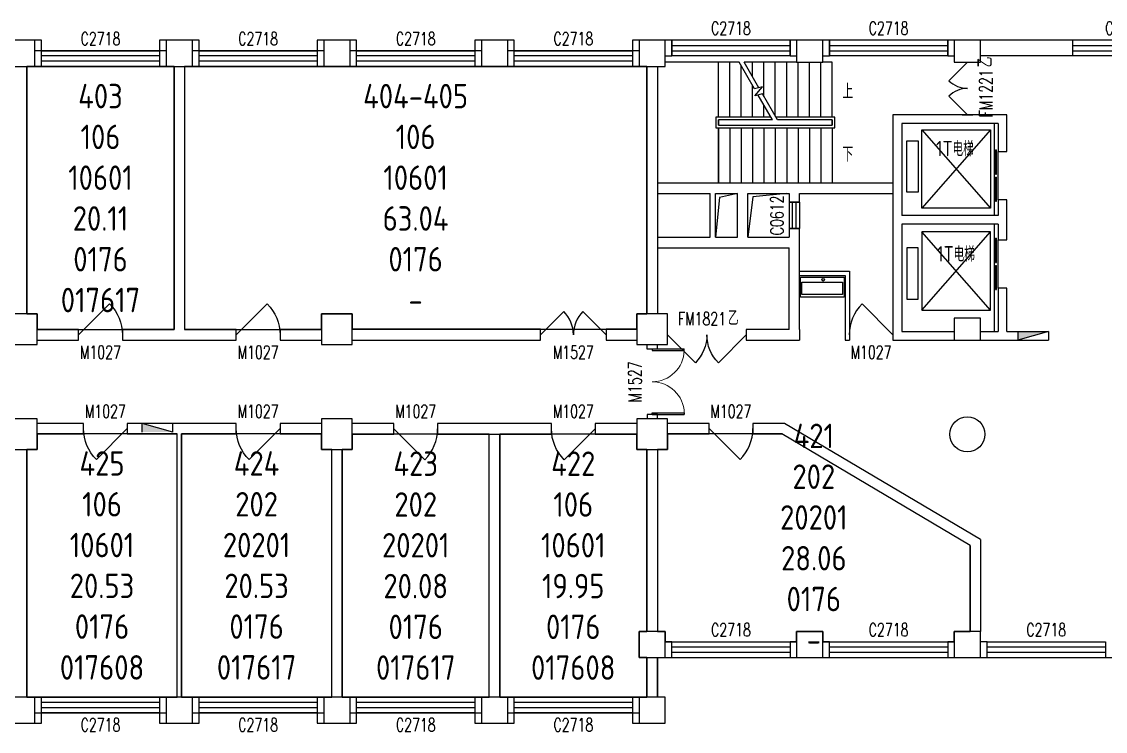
# Model space of a CAD drawing. Extents: x 9002 to 103626, y 147230 to 163438.
# Drawn here: x 31326 to 56076, y 147230 to 163438 of the extents above; entities that cross this region are included whole.
import ezdxf

# ---------------------------------------------------------------- set-up
doc = ezdxf.new("R2010")
doc.units = 0
doc.header["$LTSCALE"] = 1000
doc.header["$MEASUREMENT"] = 0
for name, color, linetype in [('body', 30, 'Continuous'), ('GROS', 6, 'Continuous'), ('RM$', 5, 'Continuous'), ('RM$TXT', 5, 'Continuous')]:
    doc.layers.add(name, color=color, linetype=linetype)
doc.styles.add('_TCH_DIM', font='SIMPLEX', dxfattribs={"bigfont": 'GBCBIG'})
doc.styles.add('_TCH_WINDOW', font='SIMPLEX', dxfattribs={"bigfont": 'GBCBIG'})
doc.styles.get("Standard").update_dxf_attribs({"font": 'gbenor.shx', "bigfont": 'gbcbig.shx'})

# ---------------------------------------------------------------- blocks, each defined once
blk = doc.blocks.new('_YZHK')
blk.add_circle((0, 0), 0.5)
blk = doc.blocks.new('_FZHK')
blk.add_lwpolyline([(-0.5, -0.5), (0.5, -0.5), (0.5, 0.5), (-0.5, 0.5)], close=True)
blk = doc.blocks.new('$DorLib2D$00000114')
at = {"color": 0}
blk.add_line((0.5, 0), (-0.207, 0.707), dxfattribs=at)
blk.add_arc((0.5, 0), 1, 135, 180, dxfattribs=at)
blk = doc.blocks.new('$WINLIB2D$00000001')
at = {"color": 0}
for points in [[(-0.5, 0.5), (-0.5, -0.5)], [(-0.5, 0.5), (0.5, 0.5)], [(0.5, -0.5), (0.5, 0.5)], [(0.5, 0.1667), (-0.5, 0.1667)], [(0.5, -0.1667), (-0.5, -0.1667)], [(-0.5, -0.5), (0.5, -0.5)]]:
    blk.add_lwpolyline(points, dxfattribs=at)
blk = doc.blocks.new('$DorLib2D$00000116')
at = {"color": 0}
for p, q in [((-0.5, 0), (-0.146, 0.354)), ((0.5, 0), (0.146, 0.354))]:
    blk.add_line(p, q, dxfattribs=at)
for centre, start, end in [((-0.5, 0), 0, 45), ((0.5, 0), 135, 180)]:
    blk.add_arc(centre, 0.5, start, end, dxfattribs=at)
blk = doc.blocks.new('$DorLib2D$00000127')
at = {"color": 0, "linetype": 'Continuous'}
for p, q in [((-0.033, 0.795, -93.75), (-0.533, 0.795, -93.75)), ((-0.533, 0.795, -93.75), (-0.533, 0.69, -93.75)), ((-0.033, 0.69, -93.75), (-0.533, 0.69, -93.75)), ((-0.033, 0.795, -93.75), (-0.033, 0.69, -93.75)), ((0.033, 0.795, -93.75), (0.033, 0.69, -93.75)), ((0.533, 0.795, -93.75), (0.033, 0.795, -93.75)), ((0.533, 0.69, -93.75), (0.033, 0.69, -93.75)), ((0.533, 0.795, -93.75), (0.533, 0.69, -93.75)), ((0.5, 0.5, -93.75), (-0.5, 0.5, -93.75))]:
    blk.add_line(p, q, dxfattribs=at)
blk = doc.blocks.new('$DorLib2D$00000002')
for p, q in [((-0.5, 0), (-0.5, 0.4875)), ((-0.475, 0.4875), (-0.5, 0.4875)), ((-0.475, 0), (-0.475, 0.4875)), ((0.475, 0), (0.475, 0.4875)), ((0.475, 0.4875), (0.5, 0.4875)), ((0.5, 0), (0.5, 0.4875)), ((-0.5, 0), (-0.475, 0)), ((0.5, 0), (0.475, 0))]:
    blk.add_line(p, q)
at = {"lineweight": 13}
for centre, start, end in [((-0.4875, 0), 0, 88.53072), ((0.4875, 0), 91.46928, 180)]:
    blk.add_arc(centre, 0.4875, start, end, dxfattribs=at)

msp = doc.modelspace()

# ---------------------------------------------------------------- hatches: boundary and pattern name
at = {"layer": 'body'}
for points in [[(54776, 156364), (54076, 156364), (54076, 156164)], [(34776, 154064), (34076, 154064), (34076, 154264)]]:
    msp.add_hatch(color=30, dxfattribs=at).paths.add_polyline_path(points)

# ---------------------------------------------------------------- linework, layer by layer
at = {"layer": 'body', "color": 30}
for p, q in [((31776, 163014), (31626, 163014)), ((31776, 162774), (31776, 163014)), ((34626, 163014), (34476, 163014)), ((34476, 163014), (34476, 162774)), ((35376, 163014), (35226, 163014)), ((35376, 162774), (35376, 163014)), ((38226, 163014), (38076, 163014)), ((38076, 163014), (38076, 162774)), ((38976, 163014), (38826, 163014)), ((38976, 162774), (38976, 163014)), ((41826, 163014), (41676, 163014)), ((41676, 163014), (41676, 162774)), ((42576, 163014), (42426, 163014)), ((42576, 162774), (42576, 163014)), ((45426, 163014), (45276, 163014)), ((45276, 163014), (45276, 162774)), ((46176, 163014), (46026, 163014)), ((46176, 162654), (46176, 163014)), ((49026, 163014), (48876, 163014)), ((48876, 163014), (48876, 162654)), ((49776, 163014), (49626, 163014)), ((49776, 162654), (49776, 163014)), ((52626, 163014), (52476, 163014)), ((52476, 163014), (52476, 162654)), ((57711, 163014), (53226, 163014)), ((31776, 162774), (31626, 162774)), ((31776, 162414), (31776, 162774)), ((34626, 162774), (34476, 162774)), ((34476, 162774), (34476, 162414)), ((35376, 162774), (35226, 162774)), ((35376, 162414), (35376, 162774)), ((38226, 162774), (38076, 162774)), ((38076, 162774), (38076, 162414)), ((38976, 162774), (38826, 162774)), ((38976, 162414), (38976, 162774)), ((41676, 162774), (41676, 162414)), ((42576, 162414), (42576, 162774)), ((45426, 162774), (45276, 162774)), ((45276, 162774), (45276, 162414)), ((46026, 162654), (46176, 162654)), ((48876, 162654), (49026, 162654)), ((49626, 162654), (49776, 162654)), ((52476, 162654), (52626, 162654)), ((57726, 162654), (53226, 162654)), ((31446, 156764), (31446, 162414)), ((31626, 162414), (31776, 162414)), ((34476, 162414), (34626, 162414)), ((34806, 162414), (34806, 156404)), ((35046, 162414), (35046, 156404)), ((35226, 162414), (35376, 162414)), ((38076, 162414), (38226, 162414)), ((38826, 162414), (38976, 162414)), ((41676, 162414), (41826, 162414)), ((42426, 162414), (42576, 162414)), ((45276, 162414), (45426, 162414)), ((45601, 162414), (45601, 159754)), ((45851, 162414), (45851, 159754)), ((45851, 162414), (45851, 159754)), ((47238, 162514), (46026, 162514)), ((47709, 162514), (47238, 162514)), ((47238, 161254), (47238, 162514)), ((47238, 161254), (47238, 162514)), ((47498, 161254), (47498, 162514)), ((48063, 161901), (47709, 162514)), ((47758, 161254), (47758, 162430)), ((49026, 162514), (47825, 162514)), ((48163, 161928), (47825, 162514)), ((48018, 162179), (48018, 162514)), ((48278, 161729), (48278, 162514)), ((48538, 161279), (48538, 162514)), ((48798, 161254), (48798, 162514)), ((49058, 161254), (49058, 162514)), ((49318, 161254), (49318, 162514)), ((49578, 161254), (49578, 162514)), ((49838, 162514), (49626, 162514)), ((49838, 161254), (49838, 162514)), ((48018, 161254), (48018, 161979)), ((48244, 161950), (48063, 161901)), ((48071, 161744), (48244, 161950)), ((48243, 161790), (48071, 161744)), ((48471, 161194), (48143, 161763)), ((48587, 161194), (48243, 161790)), ((48278, 161254), (48278, 161529)), ((48437, 161254), (47178, 161254)), ((47178, 161254), (47178, 161014)), ((48471, 161194), (47238, 161194)), ((48471, 161194), (47238, 161194)), ((47238, 161194), (47238, 161074)), ((47238, 161074), (47238, 161194)), ((49898, 161254), (48552, 161254)), ((49838, 161194), (48587, 161194)), ((49838, 161194), (48587, 161194)), ((49838, 161074), (49838, 161194)), ((49838, 161194), (49838, 161074)), ((49898, 161014), (49898, 161254)), ((53826, 161313), (51226, 161313)), ((51226, 161313), (51226, 159754)), ((53046, 161314), (52806, 161314)), ((52806, 161314), (52806, 161313)), ((52806, 161313), (53046, 161313)), ((53046, 161313), (53046, 161314)), ((53826, 160472), (53826, 161313)), ((47178, 161014), (49898, 161014)), ((47238, 161074), (49838, 161074)), ((47238, 161074), (49838, 161074)), ((47238, 161014), (47238, 159754)), ((47238, 159754), (47238, 161014)), ((47498, 161014), (47498, 159754)), ((47758, 161014), (47758, 159754)), ((48018, 161014), (48018, 159754)), ((48278, 161014), (48278, 159754)), ((48538, 161014), (48538, 159754)), ((48798, 161014), (48798, 159754)), ((49058, 161014), (49058, 159754)), ((49318, 161014), (49318, 159754)), ((49578, 161014), (49578, 159754)), ((49838, 161014), (49838, 159754)), ((53626, 161113), (51426, 161113)), ((51426, 161113), (51426, 159754)), ((53454, 160964), (51886, 159178)), ((51886, 160964), (53454, 159178)), ((53534, 161113), (53534, 159014)), ((53626, 161113), (53626, 160472)), ((53626, 160472), (53826, 160472)), ((45601, 159754), (45601, 156764)), ((45851, 159754), (47051, 159754)), ((45851, 159754), (47238, 159754)), ((45851, 159754), (45851, 156764)), ((47051, 159754), (47671, 159754)), ((47238, 159754), (49838, 159754)), ((47671, 159754), (48851, 159754)), ((48851, 159754), (51226, 159754)), ((51226, 159754), (51226, 158814)), ((51426, 159754), (51426, 159014)), ((45851, 159514), (47051, 159514)), ((47051, 158514), (47051, 159514)), ((47171, 158514), (47171, 159514)), ((47171, 159514), (47671, 159514)), ((47671, 158514), (47671, 159514)), ((47911, 159514), (48851, 159514)), ((47911, 158514), (47911, 159514)), ((48851, 159514), (48851, 159315)), ((49091, 159514), (51226, 159514)), ((49091, 159315), (49091, 159514)), ((48851, 159315), (49091, 159315)), ((53826, 159372), (53626, 159372)), ((53626, 159372), (53626, 159014)), ((53826, 158814), (53826, 159372)), ((53626, 159014), (51426, 159014)), ((49091, 158715), (48851, 158715)), ((48851, 158715), (48851, 158514)), ((49091, 158514), (49091, 158715)), ((51226, 158814), (51226, 156164)), ((51426, 158814), (51426, 156364)), ((53626, 158814), (51426, 158814)), ((53534, 158814), (53534, 156364)), ((53626, 158814), (53626, 158454)), ((53826, 158454), (53826, 158814)), ((45851, 158514), (47051, 158514)), ((45851, 158514), (45851, 158274)), ((47171, 158514), (47671, 158514)), ((47911, 158514), (48851, 158514)), ((49091, 156404), (49091, 158514)), ((53454, 156848), (51886, 158635)), ((51886, 156848), (53454, 158635)), ((53626, 158454), (53826, 158454)), ((45851, 158274), (47051, 158274)), ((47051, 158274), (47671, 158274)), ((47671, 158274), (48851, 158274)), ((48851, 156404), (48851, 158274)), ((49091, 157739), (50230, 157739)), ((50230, 157739), (50230, 156164)), ((49091, 157639), (50130, 157639)), ((50130, 157639), (50130, 156164)), ((53826, 157354), (53626, 157354)), ((53626, 157354), (53626, 156364)), ((53826, 156364), (53826, 157354)), ((32626, 156404), (31676, 156404)), ((32626, 156164), (32626, 156404)), ((34806, 156404), (33626, 156404)), ((33626, 156404), (33626, 156164)), ((36226, 156404), (35046, 156404)), ((36226, 156164), (36226, 156404)), ((38176, 156404), (37226, 156404)), ((37226, 156404), (37226, 156164)), ((43176, 156414), (38876, 156414)), ((43176, 156164), (43176, 156414)), ((45376, 156414), (44676, 156414)), ((44676, 156414), (44676, 156164)), ((48851, 156404), (47876, 156404)), ((47876, 156404), (47876, 156164)), ((49091, 156404), (49091, 156164)), ((49091, 156404), (49091, 156404)), ((49091, 156404), (49091, 156164)), ((51426, 156364), (52626, 156364)), ((53226, 156364), (53626, 156364)), ((53826, 156364), (54776, 156364)), ((54076, 156364), (54076, 156164)), ((54776, 156364), (54076, 156164)), ((54776, 156364), (54776, 156164)), ((54776, 156364), (54776, 156164)), ((31676, 156164), (32626, 156164)), ((33626, 156164), (34926, 156164)), ((34926, 156164), (36226, 156164)), ((37226, 156164), (38176, 156164)), ((38876, 156164), (43176, 156164)), ((44676, 156164), (45376, 156164)), ((45606, 156064), (45606, 155964)), ((45606, 155964), (45846, 155964)), ((45846, 155964), (45846, 156064)), ((47876, 156164), (48851, 156164)), ((48851, 156164), (49091, 156164)), ((50130, 156164), (50230, 156164)), ((51226, 156164), (52626, 156164)), ((53226, 156164), (53626, 156164)), ((53626, 156164), (54776, 156164)), ((45848, 154464), (45608, 154464)), ((45608, 154464), (45608, 154364)), ((45848, 154364), (45848, 154464)), ((32738, 154264), (31676, 154264)), ((32738, 154024), (32738, 154264)), ((34926, 154264), (33738, 154264)), ((33738, 154264), (33738, 154024)), ((34076, 154064), (34076, 154264)), ((34776, 154064), (34076, 154264)), ((34776, 154064), (34776, 154264)), ((36226, 154264), (34926, 154264)), ((36226, 154024), (36226, 154264)), ((38176, 154264), (37226, 154264)), ((37226, 154264), (37226, 154024)), ((39826, 154264), (38876, 154264)), ((39826, 154014), (39826, 154264)), ((42126, 154264), (40826, 154264)), ((40826, 154264), (40826, 154014)), ((43426, 154264), (42126, 154264)), ((43426, 154014), (43426, 154264)), ((45376, 154264), (44426, 154264)), ((44426, 154264), (44426, 154014)), ((47026, 154264), (46076, 154264)), ((47026, 154024), (47026, 154264)), ((48751, 154264), (48026, 154264)), ((48026, 154264), (48026, 154024)), ((53226, 151614), (48751, 154264)), ((31676, 154024), (32738, 154024)), ((33738, 154024), (34876, 154024)), ((34876, 148014), (34876, 154024)), ((34976, 154024), (36226, 154024)), ((34976, 148014), (34976, 154024)), ((37226, 154024), (38176, 154024)), ((38876, 154014), (39826, 154014)), ((40826, 154014), (42126, 154014)), ((42006, 148014), (42006, 154014)), ((42126, 154014), (43426, 154014)), ((42246, 148014), (42246, 154014)), ((44426, 154014), (45376, 154014)), ((46076, 154024), (47026, 154024)), ((48026, 154024), (48685, 154024)), ((52986, 151477), (48685, 154024)), ((31446, 148014), (31446, 153664)), ((38406, 148014), (38406, 153664)), ((38646, 148014), (38646, 153664)), ((45601, 153664), (45601, 149514)), ((45851, 153664), (45851, 149514)), ((52986, 151477), (52986, 149514)), ((53226, 151614), (53226, 149514)), ((46176, 149274), (46026, 149274)), ((46176, 148914), (46176, 149274)), ((49026, 149274), (48876, 149274)), ((48876, 149274), (48876, 148914)), ((49776, 149274), (49626, 149274)), ((49776, 148914), (49776, 149274)), ((52626, 149274), (52476, 149274)), ((52476, 149274), (52476, 148914)), ((53376, 149274), (53226, 149274)), ((53376, 148914), (53376, 149274)), ((45601, 148914), (45601, 148014)), ((45851, 148914), (45851, 148014)), ((46026, 148914), (46176, 148914)), ((48876, 148914), (49026, 148914)), ((49626, 148914), (49776, 148914)), ((52476, 148914), (52626, 148914)), ((53226, 148914), (53376, 148914)), ((31776, 148014), (31626, 148014)), ((31776, 147654), (31776, 148014)), ((34626, 148014), (34476, 148014)), ((34476, 148014), (34476, 147654)), ((35376, 148014), (35226, 148014)), ((35376, 147654), (35376, 148014)), ((38226, 148014), (38076, 148014)), ((38076, 148014), (38076, 147654)), ((38976, 148014), (38826, 148014)), ((38976, 147654), (38976, 148014)), ((41826, 148014), (41676, 148014)), ((41676, 148014), (41676, 147654)), ((42576, 148014), (42426, 148014)), ((42576, 147654), (42576, 148014)), ((45426, 148014), (45276, 148014)), ((45276, 148014), (45276, 147654)), ((31626, 147654), (31776, 147654)), ((31776, 147414), (31776, 147654)), ((34476, 147654), (34626, 147654)), ((34476, 147654), (34476, 147414)), ((35226, 147654), (35376, 147654)), ((35376, 147414), (35376, 147654)), ((38076, 147654), (38226, 147654)), ((38076, 147654), (38076, 147414)), ((38826, 147654), (38976, 147654)), ((38976, 147414), (38976, 147654)), ((41676, 147654), (41826, 147654)), ((41676, 147654), (41676, 147414)), ((42426, 147654), (42576, 147654)), ((42576, 147414), (42576, 147654)), ((45276, 147654), (45426, 147654)), ((45276, 147654), (45276, 147414)), ((31626, 147414), (31776, 147414)), ((34476, 147414), (34626, 147414)), ((35226, 147414), (35376, 147414)), ((38076, 147414), (38226, 147414)), ((38826, 147414), (38976, 147414)), ((41676, 147414), (41826, 147414)), ((42426, 147414), (42576, 147414)), ((45276, 147414), (45426, 147414))]:
    msp.add_line(p, q, dxfattribs=at)
for points in [[(49968, 160414, 0, 0, 0), (46544, 160414, 0, 0, 0), (46544, 161854, 0, 0, 0), (47718, 161854, 80, 0, 0), (48018, 161854, 0, 0, 0)], [(49968, 161854, 0, 0, 0), (48578, 161854, 80, 0, 0), (48278, 161854, 0, 0, 0)]]:
    msp.add_lwpolyline(points, format="xyseb", dxfattribs=at)
for points in [[(51886, 160964), (53454, 160964), (53454, 159178), (51886, 159178)], [(51543, 160713), (51800, 160713), (51800, 159541), (51543, 159541)], [(51886, 156848), (53454, 156848), (53454, 158635), (51886, 158635)], [(51543, 157099), (51800, 157099), (51800, 158271), (51543, 158271)], [(50112, 157149), (49112, 157149), (49112, 157599), (50112, 157599)], [(49143, 157206), (49143, 157485), (50071, 157485), (50071, 157206)]]:
    msp.add_lwpolyline(points, close=True, dxfattribs=at)
for points in [[(47671, 159514), (47264, 159422), (47171, 158514)], [(48796, 159514), (48022, 159434), (47911, 158514)]]:
    msp.add_lwpolyline(points, dxfattribs=at)
msp.add_circle((49631, 157544), 29.5, dxfattribs=at)
at = {"layer": 'GROS'}
for points in [[(67626, 163014), (45426, 163014), (45426, 162774), (42426, 162774), (42426, 163014), (41826, 163014), (41826, 162774), (38826, 162774), (38826, 163014), (38226, 163014), (38226, 162774), (35226, 162774), (35226, 163014), (34626, 163014), (34626, 162774), (31626, 162774), (31626, 163014), (31026, 163014)], [(31026, 147414), (31626, 147414), (31626, 147654), (34626, 147654), (34626, 147414), (35226, 147414), (35226, 147654), (38226, 147654), (38226, 147414), (38826, 147414), (38826, 147654), (41826, 147654), (41826, 147414), (42426, 147414), (42426, 147654), (45426, 147654), (45426, 147414), (46026, 147414), (46026, 148014), (45851, 148014), (45851, 148914), (67201, 148914)]]:
    msp.add_lwpolyline(points, dxfattribs=at)
at = {"layer": 'RM$', "ltscale": 20}
for points in [[(31446, 162414), (31446, 156764), (31676, 156764), (31676, 156404), (34806, 156404), (34806, 162414), (31446, 162414)], [(31446, 148014), (34806, 148014), (34876, 148014), (34876, 154024), (31676, 154024), (31676, 153664), (31446, 153664), (31446, 148014)], [(38876, 154014), (38876, 153664), (38646, 153664), (38646, 148014), (42006, 148014), (42006, 154014), (38876, 154014)], [(42246, 154014), (42246, 148014), (45601, 148014), (45601, 148914), (45426, 148914), (45426, 149514), (45601, 149514), (45601, 153664), (45376, 153664), (45376, 154014), (42246, 154014)]]:
    msp.add_lwpolyline(points, dxfattribs=at)
at = {"layer": 'RM$'}
msp.add_lwpolyline([(35046, 162414), (35046, 156404), (38176, 156404), (38176, 156764), (38876, 156764), (38876, 156414), (45376, 156414), (45376, 156764), (45601, 156764), (45601, 162414)], close=True, dxfattribs=at)
at = {"layer": 'RM$', "ltscale": 20}
for points in [[(34976, 154024), (34976, 148014), (38406, 148014), (38406, 153664), (38176, 153664), (38176, 154024)], [(46076, 154024), (46076, 153664), (45851, 153664), (45851, 149514), (46026, 149514), (46026, 149274), (49026, 149274), (49026, 149514), (49626, 149514), (49626, 149274), (52626, 149274), (52626, 149514), (52986, 149514), (52986, 151477), (48685, 154024)]]:
    msp.add_lwpolyline(points, close=True, dxfattribs=at)

# ---------------------------------------------------------------- block references
at = {"layer": 'body', "color": 30}
ref = msp.add_blockref('$WINLIB2D$00000001', (47526, 162834), dxfattribs=dict(at, xscale=2700, yscale=360, zscale=360, rotation=180))
ref.add_attrib('A', 'C2718', (47071, 163140), dxfattribs={"color": 30, "height": 297.5, "style": '_TCH_WINDOW', "width": 0.705882})
ref = msp.add_blockref('$WINLIB2D$00000001', (51126, 162834), dxfattribs=dict(at, xscale=2700, yscale=360, zscale=360, rotation=180))
ref.add_attrib('A', 'C2718', (50671, 163140), dxfattribs={"color": 30, "height": 297.5, "style": '_TCH_WINDOW', "width": 0.705882})
ref = msp.add_blockref('$WINLIB2D$00000001', (56526, 162834), dxfattribs=dict(at, xscale=2400, yscale=360, zscale=360, rotation=180))
ref.add_attrib('A', 'C2418', (56071, 163140), dxfattribs={"color": 30, "height": 297.5, "style": '_TCH_WINDOW', "width": 0.705882})
ref = msp.add_blockref('$WINLIB2D$00000001', (33126, 162594), dxfattribs=dict(at, xscale=-2700, yscale=360, zscale=360, rotation=180))
ref.add_attrib('A', 'C2718', (32671, 162900), dxfattribs={"color": 30, "height": 297.5, "style": '_TCH_WINDOW', "width": 0.705882})
ref = msp.add_blockref('$WINLIB2D$00000001', (36726, 162594), dxfattribs=dict(at, xscale=-2700, yscale=360, zscale=360, rotation=180))
ref.add_attrib('A', 'C2718', (36271, 162900), dxfattribs={"color": 30, "height": 297.5, "style": '_TCH_WINDOW', "width": 0.705882})
ref = msp.add_blockref('$WINLIB2D$00000001', (40326, 162594), dxfattribs=dict(at, xscale=-2700, yscale=360, zscale=360, rotation=180))
ref.add_attrib('A', 'C2718', (39871, 162900), dxfattribs={"color": 30, "height": 297.5, "style": '_TCH_WINDOW', "width": 0.705882})
ref = msp.add_blockref('$WINLIB2D$00000001', (43926, 162594), dxfattribs=dict(at, xscale=-2700, yscale=360, zscale=360, rotation=180))
ref.add_attrib('A', 'C2718', (43471, 162900), dxfattribs={"color": 30, "height": 297.5, "style": '_TCH_WINDOW', "width": 0.705882})
for name, p, xscale, yscale, zscale in [('_FZHK', (31326, 162714), 600, 600, 600), ('_FZHK', (34926, 162714), 600, 600, 600), ('_FZHK', (38526, 162714), 600, 600, 600), ('_FZHK', (42126, 162714), 600, 600, 600), ('_FZHK', (45726, 162714), 600, 600, 600), ('_FZHK', (49326, 162764), 600, 500, 500), ('_FZHK', (52926, 162764), 600, 500, 500), ('_FZHK', (31326, 156414), 700, 700, 700), ('_FZHK', (38526, 156414), 700, 700, 700), ('_FZHK', (45726, 156414), 700, 700, 700), ('_FZHK', (52926, 156414), 600, 500, 500), ('$DorLib2D$00000116', (46976, 156284), 1800, -1800, 240), ('_FZHK', (31326, 154014), 700, 700, 700), ('_FZHK', (38526, 154014), 700, 700, 700), ('_FZHK', (45726, 154014), 700, 700, 700), ('_YZHK', (52926, 154014), 800, 800, 800), ('_FZHK', (45726, 149214), 600, 600, 600), ('_FZHK', (49326, 149214), 600, 600, 600), ('_FZHK', (52926, 149214), 600, 600, 600), ('_FZHK', (31326, 147714), 600, 600, 600), ('_FZHK', (34926, 147714), 600, 600, 600), ('_FZHK', (38526, 147714), 600, 600, 600), ('_FZHK', (42126, 147714), 600, 600, 600), ('_FZHK', (45726, 147714), 600, 600, 600)]:
    msp.add_blockref(name, p, dxfattribs=dict(at, xscale=xscale, yscale=yscale, zscale=zscale))
at = {"layer": 'body', "color": 30, "rotation": 90}
for name, p, xscale, yscale, zscale in [('$DorLib2D$00000116', (52926, 161914), 1200, 1200, 240), ('$DorLib2D$00000127', (53726, 159922), -1100, 200, 200), ('$DorLib2D$00000127', (53726, 157904), -1100, 200, 200)]:
    msp.add_blockref(name, p, dxfattribs=dict(at, xscale=xscale, yscale=yscale, zscale=zscale))
at = {"layer": 'body', "color": 30}
ref = msp.add_blockref('$WINLIB2D$00000001', (48971, 159015), dxfattribs=dict(at, xscale=-600, yscale=-240, zscale=240, rotation=90))
ref.add_attrib('A', 'C0612', (48724, 158560), dxfattribs={"color": 30, "height": 297.5, "rotation": 90, "style": '_TCH_WINDOW', "width": 0.705882})
ref = msp.add_blockref('$DorLib2D$00000114', (33126, 156284), dxfattribs=dict(at, xscale=-1000, yscale=1000, zscale=240))
ref.add_attrib('A', 'M1027', (32656, 155740), dxfattribs={"color": 30, "height": 297.5, "style": '_TCH_WINDOW', "width": 0.705882})
ref = msp.add_blockref('$DorLib2D$00000114', (36726, 156284), dxfattribs=dict(at, xscale=-1000, yscale=1000, zscale=240))
ref.add_attrib('A', 'M1027', (36256, 155740), dxfattribs={"color": 30, "height": 297.5, "style": '_TCH_WINDOW', "width": 0.705882})
ref = msp.add_blockref('$DorLib2D$00000114', (50726, 156284), dxfattribs=dict(at, xscale=1000, yscale=1000, zscale=100))
ref.add_attrib('A', 'M1027', (50256, 155740), dxfattribs={"color": 30, "height": 297.5, "style": '_TCH_WINDOW', "width": 0.705882})
ref = msp.add_blockref('$DorLib2D$00000116', (43926, 156289), dxfattribs=dict(at, xscale=1500, yscale=1500, zscale=250))
ref.add_attrib('A', 'M1527', (43456, 155740), dxfattribs={"color": 30, "height": 297.5, "style": '_TCH_WINDOW', "width": 0.705882})
ref = msp.add_blockref('$DorLib2D$00000002', (45727, 155214), dxfattribs=dict(at, xscale=1500, yscale=-1500, zscale=240, rotation=90.07614298088752))
ref.add_attrib('A', 'M1527', (45482, 154744), dxfattribs={"color": 30, "height": 297.5, "rotation": 90.0761, "style": '_TCH_WINDOW', "width": 0.705882})
ref = msp.add_blockref('$DorLib2D$00000114', (33238, 154144), dxfattribs=dict(at, xscale=-1000, yscale=1000, zscale=240, rotation=180))
ref.add_attrib('A', 'M1027', (32768, 154390), dxfattribs={"color": 30, "height": 297.5, "style": '_TCH_WINDOW', "width": 0.705882})
ref = msp.add_blockref('$DorLib2D$00000114', (36726, 154144), dxfattribs=dict(at, xscale=-1000, yscale=1000, zscale=240, rotation=180))
ref.add_attrib('A', 'M1027', (36256, 154390), dxfattribs={"color": 30, "height": 297.5, "style": '_TCH_WINDOW', "width": 0.705882})
ref = msp.add_blockref('$DorLib2D$00000114', (40326, 154139), dxfattribs=dict(at, xscale=1000, yscale=1000, zscale=250, rotation=180))
ref.add_attrib('A', 'M1027', (39856, 154390), dxfattribs={"color": 30, "height": 297.5, "style": '_TCH_WINDOW', "width": 0.705882})
ref = msp.add_blockref('$DorLib2D$00000114', (43926, 154139), dxfattribs=dict(at, xscale=-1000, yscale=1000, zscale=250, rotation=180))
ref.add_attrib('A', 'M1027', (43456, 154390), dxfattribs={"color": 30, "height": 297.5, "style": '_TCH_WINDOW', "width": 0.705882})
ref = msp.add_blockref('$DorLib2D$00000114', (47526, 154144), dxfattribs=dict(at, xscale=-1000, yscale=-1000, zscale=240))
ref.add_attrib('A', 'M1027', (47056, 154390), dxfattribs={"color": 30, "height": 297.5, "style": '_TCH_WINDOW', "width": 0.705882})
ref = msp.add_blockref('$WINLIB2D$00000001', (47526, 149094), dxfattribs=dict(at, xscale=2700, yscale=-360, zscale=360))
ref.add_attrib('A', 'C2718', (47071, 149400), dxfattribs={"color": 30, "height": 297.5, "style": '_TCH_WINDOW', "width": 0.705882})
ref = msp.add_blockref('$WINLIB2D$00000001', (51126, 149094), dxfattribs=dict(at, xscale=2700, yscale=-360, zscale=360))
ref.add_attrib('A', 'C2718', (50671, 149400), dxfattribs={"color": 30, "height": 297.5, "style": '_TCH_WINDOW', "width": 0.705882})
ref = msp.add_blockref('$WINLIB2D$00000001', (54726, 149094), dxfattribs=dict(at, xscale=2700, yscale=-360, zscale=360))
ref.add_attrib('A', 'C2718', (54271, 149400), dxfattribs={"color": 30, "height": 297.5, "style": '_TCH_WINDOW', "width": 0.705882})
ref = msp.add_blockref('$WINLIB2D$00000001', (33126, 147834), dxfattribs=dict(at, xscale=-2700, yscale=360, zscale=360))
ref.add_attrib('A', 'C2718', (32671, 147230), dxfattribs={"color": 30, "height": 297.5, "style": '_TCH_WINDOW', "width": 0.705882})
ref = msp.add_blockref('$WINLIB2D$00000001', (36726, 147834), dxfattribs=dict(at, xscale=-2700, yscale=360, zscale=360))
ref.add_attrib('A', 'C2718', (36271, 147230), dxfattribs={"color": 30, "height": 297.5, "style": '_TCH_WINDOW', "width": 0.705882})
ref = msp.add_blockref('$WINLIB2D$00000001', (40326, 147834), dxfattribs=dict(at, xscale=-2700, yscale=360, zscale=360))
ref.add_attrib('A', 'C2718', (39871, 147230), dxfattribs={"color": 30, "height": 297.5, "style": '_TCH_WINDOW', "width": 0.705882})
ref = msp.add_blockref('$WINLIB2D$00000001', (43926, 147834), dxfattribs=dict(at, xscale=-2700, yscale=360, zscale=360))
ref.add_attrib('A', 'C2718', (43471, 147230), dxfattribs={"color": 30, "height": 297.5, "style": '_TCH_WINDOW', "width": 0.705882})

# ---------------------------------------------------------------- texts
at = {"layer": 'body', "color": 30, "style": '_TCH_WINDOW'}
msp.add_text('乙', height=338, rotation=90, dxfattribs=at).set_placement((53496, 162395))
at = {"layer": 'body', "color": 30, "style": '_TCH_WINDOW', "width": 0.705882}
msp.add_text('FM1221', height=297.5, rotation=90, dxfattribs=at).set_placement((53496, 161255))
at = {"layer": 'body', "color": 7, "style": '_TCH_DIM'}
for s, p in [('上', (50073, 161679)), ('下', (50073, 160239))]:
    msp.add_text(s, height=338, dxfattribs=at).set_placement(p)
at = {"layer": 'body', "color": 30}
for s, height, p in [('1T', 350, (52206, 160365)), ('电梯', 337.6, (52585, 160365)), ('1T', 350, (52231, 157960)), ('电梯', 337.6, (52611, 157960))]:
    msp.add_text(s, height=height, dxfattribs=at).set_placement(p)
at = {"layer": 'body', "color": 30, "style": '_TCH_WINDOW', "width": 0.705882}
msp.add_text('FM1821', height=297.5, dxfattribs=at).set_placement((46316, 156504))
at = {"layer": 'body', "color": 30, "style": '_TCH_WINDOW'}
msp.add_text('乙', height=338, dxfattribs=at).set_placement((47456, 156504))
at = {"layer": 'RM$TXT', "char_height": 558.8, "attachment_point": 8}
for s, insert in [('403^M^J106^M^J10601^M^J20.11^M^J0176^M^J017617^M^J', (33126, 156801)), ('404-405^M^J106^M^J10601^M^J63.04^M^J0176^M^J-^M^J', (40323, 156801)), ('421^M^J202^M^J20201^M^J28.06^M^J0176^M^J-^M^J', (49418, 149041)), ('425^M^J106^M^J10601^M^J20.53^M^J0176^M^J017608^M^J', (33161, 148411)), ('424^M^J202^M^J20201^M^J20.53^M^J0176^M^J017617^M^J', (36691, 148411)), ('423^M^J202^M^J20201^M^J20.08^M^J0176^M^J017617^M^J', (40326, 148406)), ('422^M^J106^M^J10601^M^J19.95^M^J0176^M^J017608^M^J', (43923, 148406))]:
    msp.add_mtext(s, dxfattribs=dict(at, insert=insert))

doc.saveas('drawing.dxf')
